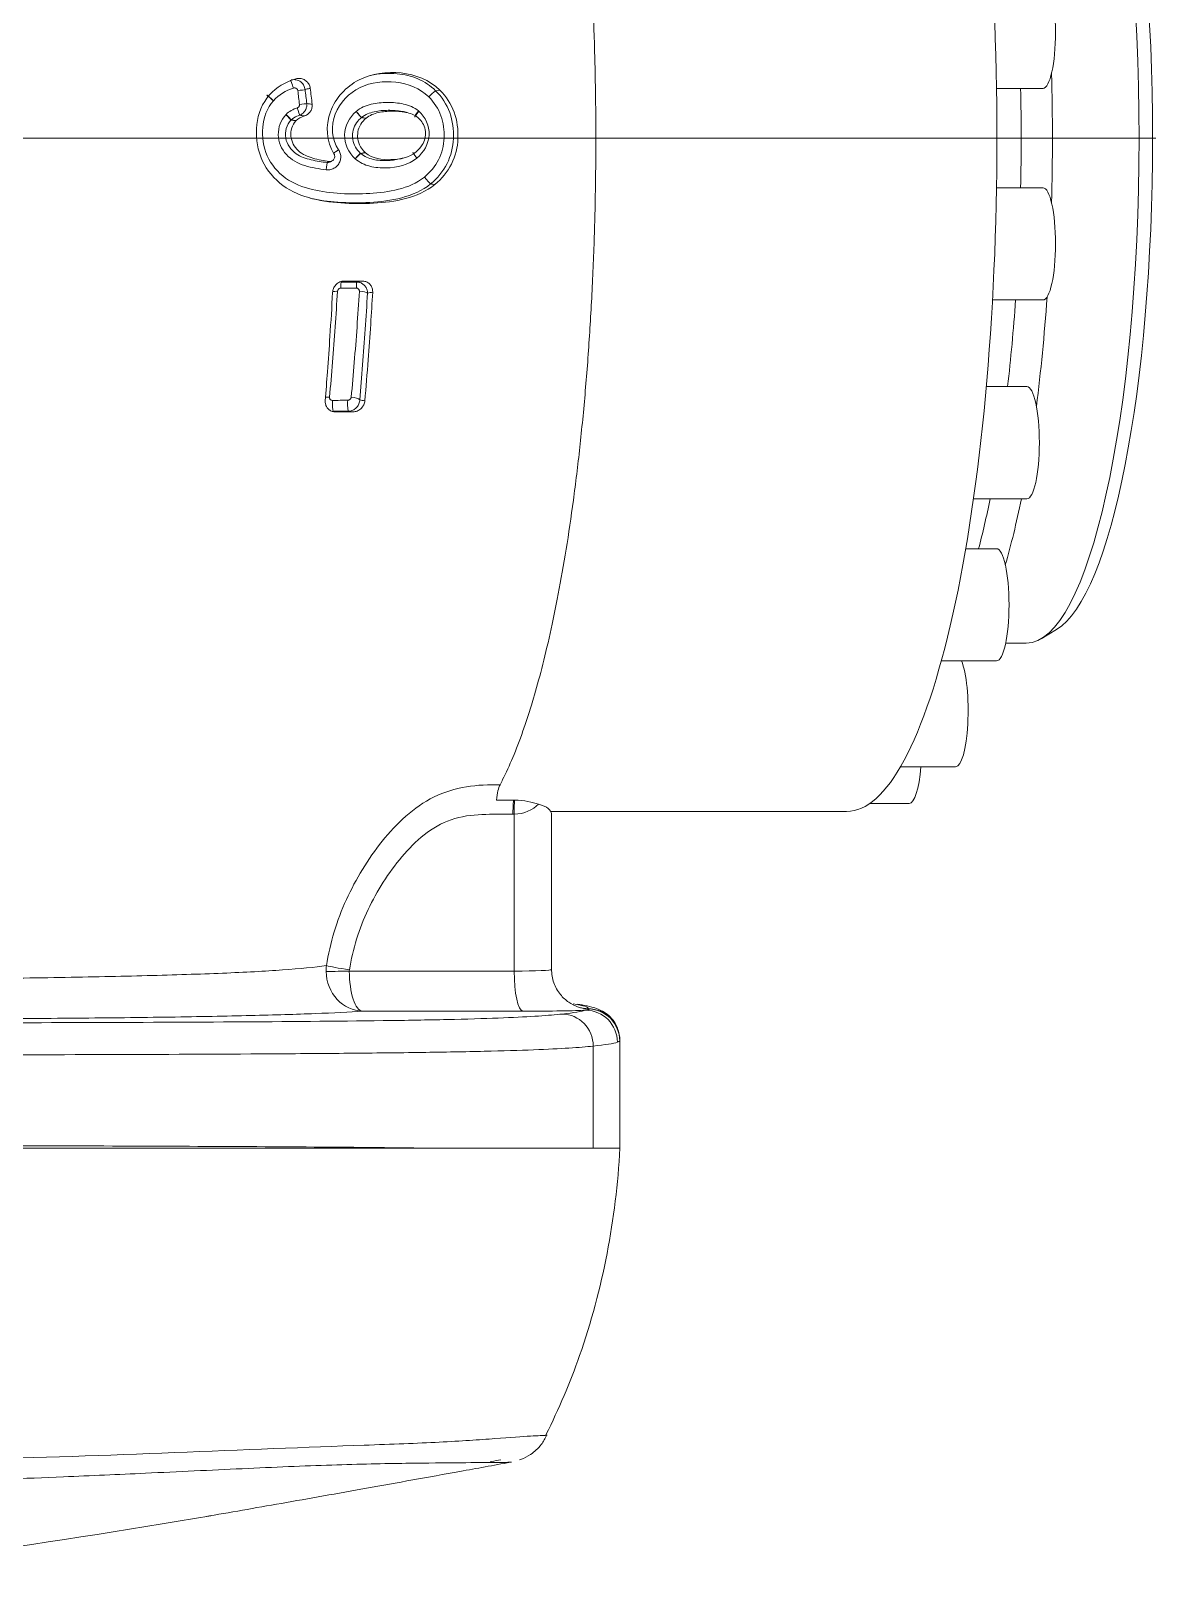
# Model space of a CAD drawing. Header units: millimetres. Extents: x 0 to 594, y 0 to 532.
# Drawn here: x 515.513 to 519.022, y 278.303 to 283.154 of the extents above; entities that cross this region are included whole.
import ezdxf
from ezdxf.lldxf.tags import DXFTag

# ---------------------------------------------------------------- set-up
doc = ezdxf.new("R2010")
doc.units = ezdxf.units.MM
doc.layers.add('6', color=7, linetype='Continuous', true_color=0xffffff)
tags = doc.linetypes.add('PHANTOM', pattern=[50.5, 18, -6.5, 6.5, -6.5, 6.5, -6.5]).pattern_tags.tags
tags[14:15] = [DXFTag(74, 4), DXFTag(75, 0), DXFTag(340, '0'), DXFTag(46, 0.0), DXFTag(50, 0.0), DXFTag(44, 0.0), DXFTag(45, 0.0)]
tags[12:13] = [DXFTag(74, 4), DXFTag(75, 0), DXFTag(340, '0'), DXFTag(46, 0.0), DXFTag(50, 0.0), DXFTag(44, 0.0), DXFTag(45, 0.0)]
tags[10:11] = [DXFTag(74, 4), DXFTag(75, 0), DXFTag(340, '0'), DXFTag(46, 0.0), DXFTag(50, 0.0), DXFTag(44, 0.0), DXFTag(45, 0.0)]
tags[8:9] = [DXFTag(74, 4), DXFTag(75, 0), DXFTag(340, '0'), DXFTag(46, 0.0), DXFTag(50, 0.0), DXFTag(44, 0.0), DXFTag(45, 0.0)]
tags[6:7] = [DXFTag(74, 4), DXFTag(75, 0), DXFTag(340, '0'), DXFTag(46, 0.0), DXFTag(50, 0.0), DXFTag(44, 0.0), DXFTag(45, 0.0)]
tags[4:5] = [DXFTag(74, 4), DXFTag(75, 0), DXFTag(340, '0'), DXFTag(46, 0.0), DXFTag(50, 0.0), DXFTag(44, 0.0), DXFTag(45, 0.0)]

msp = doc.modelspace()

# ---------------------------------------------------------------- linework, layer by layer
at = {"layer": '6', "color": 250, "linetype": 'Continuous', "lineweight": 13}
for p, q in [((516.77517, 282.96815), (516.78832, 282.97006)), ((517.02007, 280.22301), (517.02007, 280.71214)), ((516.50579, 280.22301), (517.02007, 280.22301)), ((517.23635, 280.1076), (517.25044, 280.10573)), ((517.26673, 279.67088), (517.26673, 279.98926)), ((517.34985, 280.00576), (517.35017, 280.00689))]:
    msp.add_line(p, q, dxfattribs=at)
at = {"layer": '6', "color": 250, "linetype": 'Continuous', "lineweight": 18}
for p, q in [((518.52473, 282.97582), (518.66987, 282.97582)), ((518.66987, 282.66595), (518.52473, 282.66595)), ((518.51226, 282.31595), (518.66987, 282.31595)), ((518.61949, 282.04588), (518.49292, 282.04588)), ((518.45307, 281.69588), (518.61949, 281.69588)), ((518.52481, 281.5404), (518.42878, 281.5404)), ((518.55334, 281.24588), (518.61772, 281.24588)), ((518.6642, 281.25971), (518.71209, 281.28832)), ((518.35266, 281.1904), (518.52481, 281.1904)), ((518.22528, 280.86047), (518.39724, 280.86047)), ((517.13467, 280.72088), (518.05723, 280.72088)), ((517.13658, 280.22861), (517.13658, 280.71409)), ((518.12935, 280.74588), (518.25218, 280.74588)), ((517.04724, 280.09806), (516.54644, 280.09806)), ((517.35017, 279.67088), (517.35017, 280.00689)), ((517.34637, 279.67088), (517.35017, 279.67088)), ((517.12265, 278.77603), (517.12329, 278.77646))]:
    msp.add_line(p, q, dxfattribs=at)
at = {"layer": '6', "color": 250, "linetype": 'PHANTOM', "lineweight": 18}
msp.add_line((503.397, 282.82088), (519.02199, 282.82088), dxfattribs=at)
at = {"layer": '6', "color": 250, "linetype": 'Continuous', "lineweight": 18}
for centre, major_axis, ratio, start_param, end_param in [((518.05723, 282.82088), (0, -2.1), 0.223229, 1.5707965, 3.1415939), ((518.61772, 282.82088), (0, -1.575), 0.223229, 1.5707963, 3.1415918), ((518.66646, 282.82088), (0, 1.54613), 0.223229, 3.2742279, 6.1505518), ((518.66987, 283.15082), (0, 0.175), 0.223229, 3.1416003, 6.2831853), ((518.32529, 282.82088), (0, 1.675), 0.223229, 4.5916341, 4.8331442), ((518.22781, 282.82088), (0, 1.675), 0.223229, 4.6198104, 4.8049679), ((518.22781, 282.82088), (0, 1.675), 0.223229, 4.6198104, 4.8049679), ((518.05723, 282.82088), (0, -2.1), 0.223229, 0, 1.5707964), ((518.61772, 282.82088), (0, -1.575), 0.223229, 0, 1.5707961), ((518.66987, 282.49095), (0, 0.175), 0.223229, 3.1416003, 6.2831853), ((518.22781, 282.82088), (0, 1.675), 0.223229, 4.231431, 4.4061822), ((518.22781, 282.82088), (0, 1.675), 0.223229, 4.231431, 4.4061822), ((518.32529, 282.82088), (0, 1.675), 0.223229, 4.1895101, 4.4120725), ((518.61949, 281.87088), (0, 0.175), 0.223229, 3.1416003, 6.2831853), ((518.22781, 282.82088), (0, 1.675), 0.223229, 3.8422659, 3.9759797), ((518.22781, 282.82088), (0, 1.675), 0.223229, 3.8422659, 3.9759797), ((518.32529, 282.82088), (0, 1.675), 0.223229, 3.7939644, 3.9759805), ((518.52481, 281.3654), (0, 0.175), 0.223229, 3.1416003, 6.2831853), ((518.39724, 281.03547), (0, 0.175), 0.223229, 3.1416003, 5.7995772), ((518.25218, 280.92088), (0, 0.175), 0.223229, 3.1416003, 4.3599404), ((516.98465, 280.71211), (0, -0.1), 0.223229, 3.5402431, 4.2528404), ((516.98585, 280.10526), (-0.275, 0.00161), 0.025524, 1.7960713, 2.7794925), ((517.25616, 280.23003), (-0.01641, -0.12392), 0.97994, 6.2831813, 6.3868208)]:
    msp.add_ellipse(centre, major_axis=major_axis, ratio=ratio, start_param=start_param, end_param=end_param, dxfattribs=at)
at = {"layer": '6', "color": 250, "linetype": 'Continuous', "lineweight": 13}
for centre, major_axis, ratio, start_param, end_param in [((516.3301, 282.97761), (-0.00807, 0.02366), 0.043401, 4.6602371, 6.3036507), ((516.26713, 282.93774), (-0.01872, 0.01657), 0.042391, 4.632919, 6.2120092), ((516.26718, 282.93779), (-0.0186, 0.0167), 0.042931, 4.6332241, 6.2821982), ((516.34399, 282.9695), (-0.02482, -0.00301), 0.036505, 1.6166785, 2.8652306), ((516.3062, 282.89352), (-0.0179, 0.01745), 0.047546, 3.358973, 4.6690267), ((516.30706, 282.89438), (-0.01755, 0.01781), 0.047927, 3.3558766, 4.6699824), ((516.3424, 282.91541), (-0.00809, 0.02365), 0.044033, 3.270526, 4.6929048), ((516.34919, 282.92579), (-0.02483, -0.00289), 0.01405, 1.6145481, 2.8654221), ((516.52821, 282.90369), (-0.01606, 0.01916), 0.039619, 1.535545, 2.9435468), ((516.52863, 282.90404), (-0.01589, 0.0193), 0.040274, 1.5358886, 2.9450994), ((516.7261, 282.90594), (0.01609, 0.01913), 0.122768, 1.7022824, 3.1422819), ((516.72703, 282.90514), (-0.01648, -0.0188), 0.120541, 4.8463678, 6.2834964), ((516.4726, 282.78294), (0.02058, 0.0142), 0.062483, 1.5505866, 2.4523665), ((516.52526, 282.75459), (-0.01659, -0.0187), 0.081851, 3.3433969, 4.6856962), ((516.52565, 282.75424), (0.01642, 0.01885), 0.081838, 0.2003184, 1.5433925), ((516.72039, 282.75692), (-0.01608, 0.01914), 0.086501, 0.000426, 1.4282931), ((516.72065, 282.75714), (-0.01619, 0.01905), 0.08592, 0.0463483, 1.4278005), ((516.43403, 282.71967), (-0.00293, -0.02483), 0.012555, 3.221889, 4.6226604), ((516.74415, 282.69711), (0.0159, -0.01929), 0.075654, 4.5468531, 6.0874341), ((516.74419, 282.69714), (0.01598, -0.01923), 0.074981, 4.5465365, 6.0866979), ((516.48042, 282.34691), (0, -0.025), 0.041258, 3.1948867, 4.4717362), ((516.52909, 282.3469), (0, -0.025), 0.053236, 3.1947651, 4.4671035), ((516.46984, 282.33682), (-0.02496, 0.0014), 0.238614, 4.7647737, 5.4136647), ((516.53851, 282.33701), (-0.02496, 0.00144), 0.244386, 3.4279737, 4.7813395), ((516.44655, 282.00408), (-0.02491, 0.00207), 0.340568, 4.8402621, 5.4108809), ((516.4559, 281.99404), (-0.00001, -0.025), 0.109113, 4.3522898, 6.2305825), ((516.50326, 281.99402), (-0.00001, -0.025), 0.110514, 4.3408523, 6.2305833), ((516.51434, 282.00395), (-0.02491, 0.00216), 0.355239, 3.4389557, 4.8445075), ((517.03849, 280.71209), (0, -0.1), 0.223229, 4.2528428, 4.7121546), ((517.04239, 280.71214), (0.00178, -0.09998), 0.223195, 4.2492474, 4.7084091), ((516.52811, 280.22301), (-0.09999, -0.00142), 0.003246, 4.9374917, 5.9512607), ((516.52837, 280.22669), (0.09881, -0.01536), 0.035151, 3.4672549, 4.4899797), ((516.98658, 280.23021), (-0.15, 0.00161), 0.046791, 1.7964245, 3.1442855), ((517.04797, 280.22301), (0, 0.125), 0.223229, 1.5707963, 3.1154127), ((514.10075, 280.12527), (-3.15, 0.01843), 0.025524, 2.9146611, 3.071612), ((517.1693, 279.98926), (0.01041, -0.09946), 0.974058, 1.4692397, 3.0285977), ((514.10075, 280.12527), (-3.15, 0.01843), 0.025524, 3.1277172, 3.3136761), ((517.24242, 280.0013), (0.03367, -0.09416), 0.997229, 1.2283106, 2.7914897), ((517.24986, 280.00576), (0.08758, -0.04828), 0.999578, 0.503985, 2.0685805), ((517.24939, 280.00518), (0.0668, -0.07442), 0.999554, 0.8394888, 2.3797276), ((514.10017, 280.0253), (-3.25, 0.01842), 0.024739, 2.914652, 3.0716029)]:
    msp.add_ellipse(centre, major_axis=major_axis, ratio=ratio, start_param=start_param, end_param=end_param, dxfattribs=at)
at = {"layer": '6', "color": 250, "linetype": 'Continuous', "lineweight": 18}
for points, knots in [([(517.18811, 284.06569), (517.1934, 284.03143), (517.21184, 283.90439), (517.23334, 283.71646), (517.2512, 283.50096), (517.26189, 283.33194), (517.26964, 283.15615), (517.27346, 283.00461), (517.27481, 282.8808), (517.27498, 282.75543), (517.2729, 282.59634), (517.26658, 282.40466), (517.25644, 282.21527), (517.24261, 282.03114), (517.22538, 281.85504), (517.20517, 281.68941), (517.1825, 281.53628), (517.15799, 281.39715), (517.13231, 281.27307), (517.10618, 281.16447), (517.0832, 281.08166), (517.06375, 281.01896), (517.04216, 280.95517), (517.01599, 280.88736), (516.99235, 280.83582), (516.97874, 280.80946), (516.97598, 280.80427)], [0, 0, 0, 0, 0.0330768, 0.1196658, 0.1629603, 0.2062548, 0.2495493, 0.2928438, 0.3144911, 0.3361383, 0.3794328, 0.4227273, 0.4660218, 0.5093163, 0.5526108, 0.5959053, 0.6391998, 0.6824943, 0.7257888, 0.7690833, 0.8123778, 0.8412408, 0.8701038, 0.9278298, 0.9855558, 1, 1, 1, 1]), ([(516.33616, 283.00501), (516.34028, 283.00634), (516.34469, 283.00697), (516.35335, 283.00675), (516.35772, 283.00589), (516.36574, 283.00279), (516.36951, 283.00052), (516.37576, 282.995), (516.37839, 282.99172), (516.38225, 282.9845), (516.38354, 282.98044), (516.38403, 282.97636)], [0, 0, 0, 0, 0.2048666, 0.2048666, 0.4098792, 0.4098792, 0.6120293, 0.6120293, 0.8052011, 0.8052011, 1, 1, 1, 1]), ([(516.45805, 282.77142), (516.43358, 282.80978), (516.4315, 282.86002), (516.46244, 282.94596), (516.49615, 282.98137), (516.57617, 283.0228), (516.62317, 283.02832), (516.71232, 283.01928), (516.75563, 283.00192), (516.78832, 282.97006)], [0, 0, 0, 0, 0.25, 0.25, 0.5, 0.5, 0.75, 0.75, 1, 1, 1, 1]), ([(516.57105, 283.01628), (516.59833, 283.02282), (516.627, 283.02404), (516.67747, 283.01916), (516.6991, 283.0142), (516.74042, 282.99641), (516.75923, 282.98374), (516.77517, 282.96815)], [0, 0, 0, 0, 0.386022, 0.386022, 0.693011, 0.693011, 1, 1, 1, 1]), ([(516.77248, 282.67591), (516.74608, 282.65413), (516.71407, 282.6409), (516.64876, 282.62369), (516.61496, 282.61955), (516.54716, 282.6158), (516.51332, 282.61601), (516.44578, 282.62082), (516.41172, 282.62564), (516.34639, 282.64436), (516.31464, 282.65871), (516.26281, 282.70269), (516.24163, 282.73068), (516.21737, 282.79434), (516.21378, 282.82913), (516.22111, 282.89678), (516.23432, 282.92998), (516.25709, 282.95571)], [0, 0, 0, 0, 0.125, 0.125, 0.25, 0.25, 0.375, 0.375, 0.5, 0.5, 0.625, 0.625, 0.75, 0.75, 0.875, 0.875, 1, 1, 1, 1]), ([(516.7536, 282.94907), (516.75463, 282.95016), (516.75568, 282.95125), (516.75871, 282.95434), (516.76073, 282.95634), (516.76456, 282.95996), (516.76642, 282.96164), (516.76972, 282.96447), (516.7712, 282.96566), (516.7736, 282.96738), (516.77455, 282.96794), (516.77517, 282.96815)], [0, 0, 0, 0, 0.1190929, 0.1190929, 0.3399679, 0.3399679, 0.5599786, 0.5599786, 0.7799893, 0.7799893, 1, 1, 1, 1]), ([(516.78832, 282.97006), (516.80811, 282.95069), (516.82355, 282.92715), (516.84226, 282.87539), (516.84575, 282.84733), (516.84356, 282.79213), (516.83717, 282.76473), (516.81203, 282.71505), (516.79395, 282.69377), (516.77259, 282.676)], [0, 0, 0, 0, 0.25, 0.25, 0.5, 0.5, 0.75, 0.75, 1, 1, 1, 1]), ([(516.38994, 282.92633), (516.39037, 282.92263), (516.39016, 282.9188), (516.38851, 282.91153), (516.38705, 282.90799), (516.38309, 282.90164), (516.38054, 282.89875), (516.37464, 282.89389), (516.37118, 282.89189), (516.3669, 282.89024), (516.36625, 282.89001), (516.36559, 282.8898)], [0, 0, 0, 0, 0.2362504, 0.2362504, 0.4724295, 0.4724295, 0.7100882, 0.7100882, 0.9565858, 0.9565858, 1, 1, 1, 1]), ([(516.67333, 282.9033), (516.67235, 282.90351), (516.67138, 282.90371), (516.65626, 282.90669), (516.64177, 282.90749), (516.61259, 282.90724), (516.59809, 282.90609), (516.56956, 282.89961), (516.55566, 282.89435), (516.54406, 282.88498)], [0, 0, 0, 0, 0.0224384, 0.0224384, 0.3482923, 0.3482923, 0.6741461, 0.6741461, 1, 1, 1, 1]), ([(516.71992, 282.88471), (516.7089, 282.89395), (516.69516, 282.89855), (516.66751, 282.90398), (516.65328, 282.90476), (516.62497, 282.90452), (516.61089, 282.90344), (516.58303, 282.89719), (516.56931, 282.89201), (516.55814, 282.88281)], [0, 0, 0, 0, 0.25, 0.25, 0.5, 0.5, 0.75, 0.75, 1, 1, 1, 1]), ([(516.33922, 282.87451), (516.32703, 282.86194), (516.3222, 282.84372), (516.32506, 282.80926), (516.33414, 282.79307), (516.35958, 282.7696), (516.37597, 282.76261), (516.40909, 282.75328), (516.42603, 282.75039), (516.4431, 282.74816)], [0, 0, 0, 0, 0.25, 0.25, 0.5, 0.5, 0.75, 0.75, 1, 1, 1, 1]), ([(516.55788, 282.88259), (516.55149, 282.87722), (516.54572, 282.87086), (516.53694, 282.85649), (516.53393, 282.84822), (516.53143, 282.83264), (516.53132, 282.8252), (516.5334, 282.80959), (516.53619, 282.80128), (516.54405, 282.7877), (516.54876, 282.78201), (516.55463, 282.7765), (516.55523, 282.77596), (516.55583, 282.77542)], [0, 0, 0, 0, 0.205458, 0.205458, 0.4148195, 0.4148195, 0.5934949, 0.5934949, 0.8024318, 0.8024318, 0.9803123, 0.9803123, 1, 1, 1, 1]), ([(516.71445, 282.77831), (516.72159, 282.78438), (516.72815, 282.79139), (516.73703, 282.80551), (516.74003, 282.81238), (516.74336, 282.82661), (516.74378, 282.8341), (516.74236, 282.84882), (516.74038, 282.85628), (516.73404, 282.86923), (516.72984, 282.87498), (516.72356, 282.88142), (516.72206, 282.88284), (516.72051, 282.8842)], [0, 0, 0, 0, 0.2323057, 0.2323057, 0.4124295, 0.4124295, 0.5926742, 0.5926742, 0.777595, 0.777595, 0.9494644, 0.9494644, 1, 1, 1, 1]), ([(516.45805, 282.77142), (516.45895, 282.77), (516.45962, 282.76842), (516.46038, 282.76516), (516.46048, 282.76345), (516.46012, 282.7601), (516.45966, 282.75843), (516.45821, 282.75535), (516.4572, 282.7539), (516.45479, 282.75143), (516.45335, 282.75038), (516.45025, 282.74885), (516.44855, 282.74834), (516.4456, 282.74799), (516.44434, 282.748), (516.4431, 282.74816)], [0, 0, 0, 0, 0.146286, 0.146286, 0.2924638, 0.2924638, 0.4402629, 0.4402629, 0.5902471, 0.5902471, 0.7414351, 0.7414351, 0.892272, 0.892272, 1, 1, 1, 1]), ([(516.54144, 282.77298), (516.55257, 282.7634), (516.56637, 282.75764), (516.5946, 282.75119), (516.60896, 282.75033), (516.63668, 282.75095), (516.65006, 282.75237), (516.66283, 282.75562)], [0, 0, 0, 0, 0.3431967, 0.3431967, 0.6863933, 0.6863933, 1, 1, 1, 1]), ([(516.55608, 282.7752), (516.57753, 282.7565), (516.60745, 282.75285), (516.66363, 282.7541), (516.69252, 282.75988), (516.71429, 282.77817)], [0, 0, 0, 0, 0.5, 0.5, 1, 1, 1, 1]), ([(516.75947, 282.67795), (516.7334, 282.65634), (516.70173, 282.64327), (516.63706, 282.62622), (516.60342, 282.62211), (516.53665, 282.6184), (516.50316, 282.61857), (516.44034, 282.62297), (516.41139, 282.62674), (516.38309, 282.63368)], [0, 0, 0, 0, 0.2583721, 0.2583721, 0.5167441, 0.5167441, 0.7751162, 0.7751162, 1, 1, 1, 1]), ([(516.45371, 282.33975), (516.45394, 282.34394), (516.45493, 282.34815), (516.45821, 282.35593), (516.46056, 282.3596), (516.4663, 282.36592), (516.46978, 282.36866), (516.47728, 282.37267), (516.48139, 282.37405), (516.48727, 282.37492), (516.489, 282.37504), (516.49072, 282.37504)], [0, 0, 0, 0, 0.2284594, 0.2284594, 0.4568207, 0.4568207, 0.6862077, 0.6862077, 0.9096767, 0.9096767, 1, 1, 1, 1]), ([(516.49072, 282.37504), (516.49977, 282.37504), (516.50881, 282.37504), (516.52715, 282.37504), (516.53644, 282.37504), (516.54573, 282.37504)], [0, 0, 0, 0, 0.4931765, 0.4931765, 1, 1, 1, 1]), ([(516.54573, 282.37504), (516.54949, 282.37504), (516.55331, 282.37443), (516.56041, 282.37203), (516.56379, 282.3702), (516.56952, 282.36565), (516.57197, 282.36289), (516.57576, 282.35682), (516.57714, 282.35343), (516.57864, 282.34685), (516.5789, 282.34361), (516.57872, 282.34042)], [0, 0, 0, 0, 0.2075495, 0.2075495, 0.4155569, 0.4155569, 0.6177777, 0.6177777, 0.8198775, 0.8198775, 1, 1, 1, 1]), ([(516.43061, 282.00189), (516.43304, 282.03188), (516.43539, 282.06201), (516.44038, 282.12896), (516.44299, 282.16587), (516.44843, 282.24827), (516.4512, 282.29388), (516.45371, 282.33975)], [0, 0, 0, 0, 0.2707205, 0.2707205, 0.5990003, 0.5990003, 1, 1, 1, 1]), ([(516.57872, 282.34042), (516.57683, 282.30685), (516.57478, 282.27345), (516.57015, 282.20309), (516.56752, 282.16616), (516.56146, 282.08647), (516.55796, 282.04379), (516.55426, 282.00147)], [0, 0, 0, 0, 0.2913841, 0.2913841, 0.6174078, 0.6174078, 1, 1, 1, 1]), ([(516.46335, 281.96673), (516.45963, 281.96673), (516.45588, 281.96734), (516.44895, 281.96968), (516.44568, 281.97143), (516.44, 281.97583), (516.43753, 281.97855), (516.43362, 281.98464), (516.43216, 281.98811), (516.43058, 281.995), (516.43033, 281.99848), (516.43061, 282.00189)], [0, 0, 0, 0, 0.1990725, 0.1990725, 0.3980197, 0.3980197, 0.5990802, 0.5990802, 0.8075886, 0.8075886, 1, 1, 1, 1]), ([(516.55426, 282.00147), (516.55391, 281.99736), (516.55276, 281.99323), (516.54917, 281.98561), (516.54667, 281.98201), (516.54062, 281.97576), (516.53696, 281.97304), (516.52913, 281.96904), (516.52486, 281.96767), (516.51887, 281.96683), (516.51716, 281.96671), (516.51546, 281.96671)], [0, 0, 0, 0, 0.2282721, 0.2282721, 0.4562752, 0.4562752, 0.6879219, 0.6879219, 0.9126792, 0.9126792, 1, 1, 1, 1]), ([(516.51546, 281.96671), (516.5067, 281.96672), (516.49793, 281.96672), (516.48056, 281.96673), (516.47196, 281.96673), (516.46335, 281.96673)], [0, 0, 0, 0, 0.5046053, 0.5046053, 1, 1, 1, 1]), ([(517.02163, 280.75646), (517.03724, 280.7564), (517.05085, 280.75452), (517.0751, 280.74954), (517.08583, 280.7465), (517.09641, 280.74346)], [0, 0, 0, 0, 0.5, 0.5, 1, 1, 1, 1]), ([(517.23975, 280.10611), (517.23943, 280.10607), (517.23728, 280.10646), (517.22969, 280.10796), (517.21352, 280.11271), (517.18866, 280.12526), (517.16165, 280.15025), (517.1412, 280.18654), (517.13669, 280.21449), (517.13676, 280.22983)], [0, 0, 0, 0, 0.080917, 0.1432919, 0.219195, 0.3829669, 0.5651217, 0.7767873, 1, 1, 1, 1]), ([(516.54644, 280.09806), (516.50703, 280.09543), (516.45744, 280.09296), (516.34043, 280.08842), (516.27339, 280.08636), (516.12226, 280.08267), (516.0371, 280.08103), (515.85501, 280.0783), (515.75783, 280.07721), (515.55128, 280.07554), (515.44154, 280.07498), (515.21866, 280.07444), (515.10452, 280.07445), (514.87015, 280.07507), (514.75141, 280.07569), (514.51764, 280.07743), (514.40158, 280.07856), (514.28638, 280.07996)], [0, 0, 0, 0, 0.125, 0.125, 0.25, 0.25, 0.375, 0.375, 0.5, 0.5, 0.625, 0.625, 0.75, 0.75, 0.875, 0.875, 1, 1, 1, 1]), ([(517.34211, 280.04628), (517.34154, 280.04778), (517.33616, 280.06094), (517.31943, 280.08207), (517.29788, 280.09739), (517.27886, 280.10617), (517.25798, 280.11264), (517.23856, 280.11659), (517.22235, 280.11926), (517.21748, 280.11997)], [0, 0, 0, 0, 0.012461, 0.1120142, 0.2166334, 0.3453078, 0.5333201, 0.8621324, 1, 1, 1, 1]), ([(511.86525, 279.67088), (511.93453, 279.6709), (512.11892, 279.67093), (512.46236, 279.67097), (512.94099, 279.67093), (513.55498, 279.67088), (514.2488, 279.67087), (514.89728, 279.67091), (515.37602, 279.67087), (515.69004, 279.67089), (515.91341, 279.67093), (516.11587, 279.67095), (516.29637, 279.67094), (516.45485, 279.6709), (516.54937, 279.67089), (516.59376, 279.67088)], [0, 0, 0, 0, 0.0431021, 0.1147242, 0.2146999, 0.3430189, 0.4998246, 0.64966, 0.7496738, 0.8013074, 0.848934, 0.8926548, 0.9325374, 0.9683165, 1, 1, 1, 1]), ([(517.26674, 279.67088), (517.25351, 279.67088), (517.20779, 279.67088), (517.12057, 279.67088), (516.99243, 279.67088), (516.87924, 279.67088), (516.79387, 279.67088), (516.75122, 279.67088)], [0, 0, 0, 0, 0.1629991, 0.5038711, 0.674307, 0.844743, 1, 1, 1, 1]), ([(517.11922, 278.77728), (517.15939, 278.85774), (517.23743, 279.04087), (517.31728, 279.34199), (517.34425, 279.56003), (517.35005, 279.67088)], [0, 0, 0, 0, 0.288662, 0.6440488, 1, 1, 1, 1]), ([(517.27189, 279.67088), (517.27078, 279.67088), (517.26907, 279.67088), (517.26734, 279.67088), (517.26674, 279.67088)], [0, 0, 0, 0, 0.6540536, 1, 1, 1, 1]), ([(517.33922, 279.67088), (517.33665, 279.67088), (517.32769, 279.67088), (517.31438, 279.67088), (517.30355, 279.67088), (517.30308, 279.67088)], [0, 0, 0, 0, 0.3278175, 0.9706008, 1, 1, 1, 1]), ([(517.34637, 279.67088), (517.34606, 279.67088), (517.34418, 279.67088), (517.34169, 279.67088), (517.33922, 279.67088)], [0, 0, 0, 0, 0.1764135, 1, 1, 1, 1]), ([(517.03667, 278.69893), (517.03869, 278.69944), (517.04798, 278.70239), (517.07445, 278.71612), (517.10414, 278.742), (517.11693, 278.76594), (517.12135, 278.77721)], [0, 0, 0, 0, 0.0845603, 0.3707789, 0.7323993, 1, 1, 1, 1]), ([(517.01192, 278.69207), (517.01077, 278.69189), (517.00933, 278.69173), (516.99966, 278.69103), (516.98552, 278.691), (516.93516, 278.69064), (516.89838, 278.69033), (516.80551, 278.68961), (516.74961, 278.68924), (516.64901, 278.68783), (516.61244, 278.68722), (516.53504, 278.68544), (516.49407, 278.68429), (516.36494, 278.67998), (516.27008, 278.67591), (516.07327, 278.6669), (515.9722, 278.66201), (515.78517, 278.65329), (515.6997, 278.6495), (515.6138, 278.64595)], [0, 0, 0, 0, 0.0312457, 0.0312457, 0.1730905, 0.1730905, 0.3149354, 0.3149354, 0.4567802, 0.4567802, 0.5277027, 0.5277027, 0.5986251, 0.5986251, 0.74047, 0.74047, 0.8823148, 0.8823148, 1, 1, 1, 1]), ([(516.05492, 278.52158), (516.13209, 278.53493), (516.29462, 278.5633), (516.5626, 278.61103), (516.80332, 278.65421), (516.95542, 278.68186), (517.00832, 278.69152)], [0, 0, 0, 0, 0.2681787, 0.5483722, 0.8442595, 1, 1, 1, 1]), ([(516.945, 278.69245), (516.94654, 278.69278), (516.94809, 278.6931), (516.95918, 278.69545), (516.96873, 278.69747), (516.97827, 278.6995)], [0, 0, 0, 0, 0.1393279, 0.1393279, 1, 1, 1, 1])]:
    msp.add_open_spline(points, degree=3, knots=knots, dxfattribs=at)
for points, degree in [([(516.25725, 282.9559), (516.27839, 282.97945), (516.30625, 282.99539), (516.33616, 283.00501)], 3), ([(516.25709, 282.95571), (516.25714, 282.95578), (516.2572, 282.95584), (516.25725, 282.9559)], 3), ([(516.38403, 282.97636), (516.38605, 282.9597), (516.38802, 282.94302), (516.38994, 282.92633)], 3), ([(516.6849, 282.90051), (516.6731, 282.90336)], 1), ([(516.33922, 282.87451), (516.33942, 282.87471), (516.33962, 282.87491), (516.33982, 282.87511)], 3), ([(516.36559, 282.8898), (516.35612, 282.88674), (516.34703, 282.8822), (516.33982, 282.87511)], 3), ([(516.55788, 282.88259), (516.55797, 282.88266), (516.55806, 282.88274), (516.55814, 282.88281)], 3), ([(516.71992, 282.88471), (516.72012, 282.88454), (516.72032, 282.88437), (516.72051, 282.8842)], 3), ([(516.44676, 282.74662), (516.45284, 282.7501)], 1), ([(516.55608, 282.7752), (516.556, 282.77527), (516.55591, 282.77535), (516.55583, 282.77542)], 3), ([(516.66209, 282.75547), (516.67424, 282.7584)], 1), ([(516.71445, 282.77831), (516.7144, 282.77826), (516.71435, 282.77822), (516.71429, 282.77817)], 3), ([(516.77259, 282.676), (516.77256, 282.67597), (516.77252, 282.67594), (516.77248, 282.67591)], 3), ([(516.96464, 280.75646), (516.98259, 280.75646), (517.00054, 280.75646), (517.01848, 280.75646)], 3), ([(517.01848, 280.75646), (517.01953, 280.75646), (517.02058, 280.75646), (517.02163, 280.75646)], 3), ([(517.13652, 280.71406), (517.13641, 280.72506), (517.12229, 280.73603), (517.09641, 280.74346)], 3), ([(516.59376, 279.67088), (516.64758, 279.67096), (516.70032, 279.67097), (516.75131, 279.67088)], 3), ([(517.30308, 279.67088), (517.29398, 279.67088), (517.28358, 279.67088), (517.27189, 279.67088)], 3), ([(514.44546, 278.30284), (514.99081, 278.35768), (515.53356, 278.43149), (516.07356, 278.52467)], 3)]:
    msp.add_open_spline(points, degree=degree, dxfattribs=at)
at = {"layer": '6', "color": 250, "linetype": 'Continuous', "lineweight": 13}
for points, knots in [([(516.32446, 283.002), (516.32759, 283.00283), (516.33086, 283.00321), (516.33819, 283.00302), (516.34235, 283.00216), (516.35, 282.99906), (516.35362, 282.99678), (516.35966, 282.99124), (516.3622, 282.98794), (516.36607, 282.98059), (516.36738, 282.97638), (516.3679, 282.97215)], [0, 0, 0, 0, 0.1643763, 0.1643763, 0.3734159, 0.3734159, 0.5827454, 0.5827454, 0.7859331, 0.7859331, 1, 1, 1, 1]), ([(516.7536, 282.94907), (516.72589, 282.97599), (516.68926, 282.99064), (516.61315, 282.99886), (516.57364, 282.99504), (516.50486, 282.96133), (516.47578, 282.93192), (516.44861, 282.85942), (516.45002, 282.81656), (516.47213, 282.78451)], [0, 0, 0, 0, 0.25, 0.25, 0.5, 0.5, 0.75, 0.75, 1, 1, 1, 1]), ([(516.34524, 282.96873), (516.3451, 282.96993), (516.34471, 282.97111), (516.34357, 282.97318), (516.34281, 282.9741), (516.34101, 282.97563), (516.33993, 282.97625), (516.33765, 282.97709), (516.3364, 282.97731), (516.33395, 282.97733), (516.33271, 282.97712), (516.33155, 282.97673)], [0, 0, 0, 0, 0.2000269, 0.2000269, 0.3918961, 0.3918961, 0.5928354, 0.5928354, 0.7963948, 0.7963948, 1, 1, 1, 1]), ([(516.38403, 282.97636), (516.38323, 282.97616), (516.38243, 282.97595), (516.37705, 282.97456), (516.37248, 282.97336), (516.3679, 282.97215)], [0, 0, 0, 0, 0.1486828, 0.1486828, 1, 1, 1, 1]), ([(516.74013, 282.69913), (516.75831, 282.71424), (516.77385, 282.73239), (516.7951, 282.77422), (516.80052, 282.7977), (516.80231, 282.8445), (516.79946, 282.86842), (516.78371, 282.91249), (516.7705, 282.93258), (516.7536, 282.94907)], [0, 0, 0, 0, 0.25, 0.25, 0.5, 0.5, 0.75, 0.75, 1, 1, 1, 1]), ([(516.77517, 282.96815), (516.79443, 282.94923), (516.80988, 282.92562), (516.82814, 282.87453), (516.83152, 282.84679), (516.82932, 282.79252), (516.82295, 282.76533), (516.79846, 282.71677), (516.78062, 282.6956), (516.75958, 282.67805)], [0, 0, 0, 0, 0.25, 0.25, 0.5, 0.5, 0.75, 0.75, 1, 1, 1, 1]), ([(516.26932, 282.93721), (516.24904, 282.9143), (516.23831, 282.88465), (516.23357, 282.82391), (516.23759, 282.79303), (516.26204, 282.73785), (516.28252, 282.7137), (516.33174, 282.67822), (516.36074, 282.6677), (516.44841, 282.64658), (516.50954, 282.64486), (516.59946, 282.65003), (516.62966, 282.65366), (516.6879, 282.6685), (516.71659, 282.67975), (516.74009, 282.6991)], [0, 0, 0, 0, 0.125, 0.125, 0.25, 0.25, 0.375, 0.375, 0.5, 0.5, 0.75, 0.75, 0.875, 0.875, 1, 1, 1, 1]), ([(516.43399, 282.72193), (516.41143, 282.72458), (516.38906, 282.7282), (516.34556, 282.74151), (516.32486, 282.7526), (516.29408, 282.78582), (516.28449, 282.80838), (516.28381, 282.85399), (516.29169, 282.87709), (516.30781, 282.89361)], [0, 0, 0, 0, 0.25, 0.25, 0.5, 0.5, 0.75, 0.75, 1, 1, 1, 1]), ([(516.35057, 282.892), (516.34785, 282.8911), (516.34517, 282.89008), (516.33595, 282.88599), (516.32963, 282.88211), (516.32438, 282.87716)], [0, 0, 0, 0, 0.2813523, 0.2813523, 1, 1, 1, 1]), ([(516.3436, 282.91531), (516.34374, 282.91536), (516.34388, 282.91541), (516.34504, 282.91586), (516.34601, 282.91643), (516.34767, 282.9178), (516.34839, 282.91862), (516.3495, 282.92041), (516.34991, 282.9214), (516.35038, 282.92345), (516.35044, 282.92453), (516.35032, 282.92557)], [0, 0, 0, 0, 0.0331706, 0.0331706, 0.2827677, 0.2827677, 0.5229423, 0.5229423, 0.7615217, 0.7615217, 1, 1, 1, 1]), ([(516.37309, 282.92847), (516.37346, 282.92478), (516.37324, 282.92098), (516.37165, 282.91373), (516.37027, 282.9102), (516.36654, 282.90385), (516.36415, 282.90094), (516.35861, 282.89604), (516.35537, 282.894), (516.35149, 282.89236), (516.35103, 282.89218), (516.35057, 282.892)], [0, 0, 0, 0, 0.2417636, 0.2417636, 0.4827708, 0.4827708, 0.7224643, 0.7224643, 0.967695, 0.967695, 1, 1, 1, 1]), ([(516.52417, 282.75644), (516.50312, 282.77514), (516.49059, 282.8026), (516.49164, 282.85851), (516.50526, 282.88556), (516.52689, 282.90373)], [0, 0, 0, 0, 0.5, 0.5, 1, 1, 1, 1]), ([(516.5273, 282.90407), (516.54077, 282.91518), (516.557, 282.92205), (516.59046, 282.93025), (516.60749, 282.93168), (516.64183, 282.93183), (516.65883, 282.93064), (516.69189, 282.92317), (516.70831, 282.91662), (516.72166, 282.90539)], [0, 0, 0, 0, 0.25, 0.25, 0.5, 0.5, 0.75, 0.75, 1, 1, 1, 1]), ([(516.72258, 282.9046), (516.74362, 282.88616), (516.75588, 282.85845), (516.75352, 282.80261), (516.73811, 282.77667), (516.71672, 282.75848)], [0, 0, 0, 0, 0.5, 0.5, 1, 1, 1, 1]), ([(516.32386, 282.87666), (516.30946, 282.86243), (516.30415, 282.84094), (516.31055, 282.80104), (516.32363, 282.784), (516.33998, 282.77205)], [0, 0, 0, 0, 0.5, 0.5, 1, 1, 1, 1]), ([(516.54381, 282.88478), (516.5426, 282.88378), (516.5414, 282.88274), (516.5344, 282.87634), (516.52919, 282.87015), (516.52095, 282.85601), (516.51806, 282.84775), (516.51558, 282.83168), (516.51554, 282.82369), (516.51797, 282.80786), (516.52076, 282.79984), (516.52912, 282.78538), (516.53483, 282.77879), (516.54121, 282.77318)], [0, 0, 0, 0, 0.0366819, 0.0366819, 0.2224653, 0.2224653, 0.4223069, 0.4223069, 0.6058122, 0.6058122, 0.7998231, 0.7998231, 1, 1, 1, 1]), ([(516.33998, 282.77205), (516.35366, 282.76214), (516.37041, 282.75703), (516.40332, 282.74898), (516.42006, 282.7464), (516.43693, 282.74442)], [0, 0, 0, 0, 0.5, 0.5, 1, 1, 1, 1]), ([(516.47213, 282.78451), (516.47463, 282.78088), (516.47653, 282.77677), (516.47884, 282.76827), (516.47928, 282.76376), (516.47866, 282.75492), (516.47759, 282.75048), (516.47407, 282.74222), (516.47156, 282.7383), (516.46545, 282.73158), (516.46175, 282.72868), (516.45372, 282.72435), (516.44928, 282.72284), (516.44122, 282.72158), (516.43756, 282.72151), (516.43399, 282.72193)], [0, 0, 0, 0, 0.1446659, 0.1446659, 0.2892356, 0.2892356, 0.4353893, 0.4353893, 0.5837482, 0.5837482, 0.7334159, 0.7334159, 0.882859, 0.882859, 1, 1, 1, 1]), ([(516.43693, 282.74442), (516.43832, 282.74427), (516.43974, 282.74432), (516.44288, 282.74484), (516.4446, 282.74545), (516.44636, 282.7464), (516.44657, 282.74652), (516.44677, 282.74664)], [0, 0, 0, 0, 0.4028614, 0.4028614, 0.9302863, 0.9302863, 1, 1, 1, 1]), ([(516.71647, 282.75827), (516.68998, 282.73601), (516.65512, 282.72825), (516.60372, 282.72741), (516.58676, 282.72872), (516.55354, 282.73729), (516.53762, 282.7447), (516.52456, 282.7561)], [0, 0, 0, 0, 0.5, 0.5, 0.75, 0.75, 1, 1, 1, 1]), ([(516.52903, 282.37187), (516.53266, 282.37184), (516.53633, 282.3712), (516.54323, 282.36878), (516.54655, 282.36696), (516.55227, 282.36244), (516.55477, 282.35971), (516.55873, 282.3537), (516.56025, 282.35035), (516.56209, 282.3438), (516.56254, 282.34057), (516.56255, 282.33736)], [0, 0, 0, 0, 0.2068167, 0.2068167, 0.4165636, 0.4165636, 0.620334, 0.620334, 0.8216499, 0.8216499, 1, 1, 1, 1]), ([(516.46887, 282.34285), (516.46665, 282.30565), (516.46425, 282.26865), (516.45907, 282.19496), (516.4563, 282.15825), (516.45042, 282.08522), (516.44732, 282.04888), (516.44407, 282.01276)], [0, 0, 0, 0, 0.3324314, 0.3324314, 0.6658983, 0.6658983, 1, 1, 1, 1]), ([(516.47942, 282.35287), (516.47894, 282.35287), (516.47846, 282.35283), (516.4768, 282.35259), (516.47563, 282.3522), (516.47349, 282.35106), (516.47249, 282.35028), (516.47085, 282.34849), (516.47017, 282.34744), (516.46922, 282.34523), (516.46894, 282.34404), (516.46887, 282.34285)], [0, 0, 0, 0, 0.0881749, 0.0881749, 0.311817, 0.311817, 0.5421357, 0.5421357, 0.7712638, 0.7712638, 1, 1, 1, 1]), ([(516.51182, 282.013), (516.51515, 282.04883), (516.51833, 282.0849), (516.52434, 282.1577), (516.52717, 282.19445), (516.53245, 282.26845), (516.5349, 282.30572), (516.53714, 282.3432)], [0, 0, 0, 0, 0.3320658, 0.3320658, 0.6658546, 0.6658546, 1, 1, 1, 1]), ([(516.53714, 282.3432), (516.53719, 282.34411), (516.53712, 282.34503), (516.53669, 282.3469), (516.5363, 282.34786), (516.53523, 282.34957), (516.53454, 282.35034), (516.53292, 282.35162), (516.53196, 282.35214), (516.52995, 282.35281), (516.52887, 282.35298), (516.5278, 282.35297)], [0, 0, 0, 0, 0.1819692, 0.1819692, 0.3835857, 0.3835857, 0.5850969, 0.5850969, 0.7926035, 0.7926035, 1, 1, 1, 1]), ([(516.56255, 282.33736), (516.56037, 282.29955), (516.558, 282.26196), (516.55293, 282.18734), (516.55022, 282.15029), (516.54451, 282.07691), (516.54151, 282.04056), (516.53837, 282.00447)], [0, 0, 0, 0, 0.3343578, 0.3343578, 0.6681543, 0.6681543, 1, 1, 1, 1]), ([(516.44407, 282.01276), (516.44399, 282.01179), (516.44405, 282.01079), (516.44449, 282.00884), (516.4449, 282.00786), (516.446, 282.00615), (516.4467, 282.00539), (516.44832, 282.00415), (516.44925, 282.00366), (516.45122, 282.00301), (516.45229, 282.00285), (516.45335, 282.00285)], [0, 0, 0, 0, 0.1945001, 0.1945001, 0.4017439, 0.4017439, 0.6016035, 0.6016035, 0.8003018, 0.8003018, 1, 1, 1, 1]), ([(516.50069, 282.0031), (516.50118, 282.0031), (516.50167, 282.00314), (516.50339, 282.00338), (516.50461, 282.00378), (516.50685, 282.00492), (516.50789, 282.0057), (516.50962, 282.00748), (516.51034, 282.0085), (516.51138, 282.01067), (516.51171, 282.01184), (516.51182, 282.013)], [0, 0, 0, 0, 0.0884087, 0.0884087, 0.3136927, 0.3136927, 0.5453274, 0.5453274, 0.7730206, 0.7730206, 1, 1, 1, 1]), ([(516.53837, 282.00447), (516.53829, 282.00035), (516.53746, 281.99615), (516.53448, 281.9884), (516.53229, 281.98473), (516.52685, 281.97836), (516.52348, 281.97558), (516.51617, 281.97148), (516.51213, 281.97008), (516.50642, 281.9692), (516.50476, 281.96906), (516.5031, 281.96905)], [0, 0, 0, 0, 0.2261621, 0.2261621, 0.4509596, 0.4509596, 0.6810288, 0.6810288, 0.9090245, 0.9090245, 1, 1, 1, 1]), ([(516.43458, 280.24013), (516.44555, 280.31097), (516.46699, 280.38105), (516.5264, 280.51075), (516.56375, 280.57216), (516.63106, 280.65612), (516.65522, 280.68234), (516.70874, 280.72946), (516.73851, 280.75036), (516.80167, 280.78169), (516.83601, 280.79233), (516.90576, 280.80362), (516.94081, 280.80427), (516.97598, 280.80427)], [0, 0, 0, 0, 0.25, 0.25, 0.5, 0.5, 0.625, 0.625, 0.75, 0.75, 0.875, 0.875, 1, 1, 1, 1]), ([(517.01617, 280.71211), (516.98389, 280.71211), (516.95158, 280.71281), (516.88718, 280.71012), (516.85447, 280.70567), (516.79339, 280.68484), (516.76498, 280.66829), (516.71367, 280.62784), (516.69091, 280.60456), (516.6276, 280.52953), (516.59245, 280.47368), (516.53641, 280.35577), (516.51615, 280.29164), (516.50605, 280.22669)], [0, 0, 0, 0, 0.125, 0.125, 0.25, 0.25, 0.375, 0.375, 0.5, 0.5, 0.75, 0.75, 1, 1, 1, 1]), ([(514.31707, 280.19628), (514.42531, 280.19512), (514.53436, 280.19464), (514.75401, 280.19512), (514.8656, 280.19618), (515.08568, 280.19804), (515.19285, 280.1983), (515.40207, 280.20013), (515.50504, 280.2015), (515.69859, 280.20485), (515.78962, 280.20681), (515.96007, 280.21126), (516.0396, 280.21375), (516.18059, 280.2195), (516.24306, 280.22282), (516.35201, 280.23068), (516.39803, 280.23523), (516.43458, 280.24013)], [0, 0, 0, 0, 0.125, 0.125, 0.25, 0.25, 0.375, 0.375, 0.5, 0.5, 0.625, 0.625, 0.75, 0.75, 0.875, 0.875, 1, 1, 1, 1]), ([(516.50579, 280.22301), (516.50588, 280.19047), (516.51035, 280.15858), (516.52533, 280.1127), (516.53588, 280.09889), (516.54644, 280.09806)], [0, 0, 0, 0, 0.5, 0.5, 1, 1, 1, 1]), ([(516.43358, 280.22178), (516.43417, 280.18925), (516.44676, 280.1575), (516.48837, 280.11208), (516.51747, 280.09858), (516.54644, 280.09806)], [0, 0, 0, 0, 0.5, 0.5, 1, 1, 1, 1]), ([(509.56671, 280.08075), (509.68309, 280.07648), (509.80878, 280.07241), (510.03139, 280.06701), (510.11, 280.06538), (510.27571, 280.06255), (510.36422, 280.06134), (510.63243, 280.05847), (510.81748, 280.05748), (511.17647, 280.05634), (511.35277, 280.05618), (511.70311, 280.05613), (511.87707, 280.05625), (512.2241, 280.05662), (512.39715, 280.05686), (512.91591, 280.05763), (513.26114, 280.05821), (513.95205, 280.05931), (514.29772, 280.05984), (514.98803, 280.061), (515.33319, 280.06159), (515.84259, 280.06316), (516.01142, 280.0638), (516.3373, 280.06571), (516.49515, 280.06695), (516.70962, 280.06998), (516.77511, 280.07116), (516.89185, 280.07394), (516.94348, 280.07556), (517.07386, 280.08087), (517.12908, 280.08496), (517.16988, 280.08923)], [0, 0, 0, 0, 0.0625, 0.0625, 0.09375, 0.09375, 0.125, 0.125, 0.1875, 0.1875, 0.25, 0.25, 0.3125, 0.3125, 0.375, 0.375, 0.5, 0.5, 0.625, 0.625, 0.75, 0.75, 0.8125, 0.8125, 0.875, 0.875, 0.90625, 0.90625, 0.9375, 0.9375, 1, 1, 1, 1]), ([(517.26673, 279.98926), (517.2249, 279.98502), (517.16813, 279.98103), (517.03679, 279.97591), (516.98489, 279.97435), (516.86796, 279.97163), (516.8025, 279.97046), (516.65937, 279.96843), (516.58258, 279.96758), (516.42501, 279.96615), (516.34366, 279.96556), (516.09472, 279.96404), (515.92209, 279.96336), (515.57433, 279.96225), (515.39873, 279.96184), (515.0463, 279.9611), (514.86944, 279.96079), (514.33844, 279.95989), (513.98385, 279.95935), (513.27517, 279.95822), (512.92106, 279.95763), (512.3889, 279.95684), (512.21136, 279.9566), (511.85524, 279.95625), (511.67668, 279.95614), (511.3168, 279.95626), (511.13557, 279.95648), (510.85834, 279.95746), (510.76424, 279.9579), (510.57761, 279.95911), (510.48513, 279.95987), (510.30246, 279.96181), (510.21292, 279.963), (510.04461, 279.96574), (509.96438, 279.96732), (509.81315, 279.9708), (509.74323, 279.97267), (509.61105, 279.9766), (509.5484, 279.97867), (509.48912, 279.98078)], [0, 0, 0, 0, 0.0625, 0.0625, 0.09375, 0.09375, 0.125, 0.125, 0.15625, 0.15625, 0.1875, 0.1875, 0.25, 0.25, 0.3125, 0.3125, 0.375, 0.375, 0.5, 0.5, 0.625, 0.625, 0.6875, 0.6875, 0.75, 0.75, 0.8125, 0.8125, 0.84375, 0.84375, 0.875, 0.875, 0.90625, 0.90625, 0.9375, 0.9375, 0.96875, 0.96875, 1, 1, 1, 1]), ([(509.84578, 279.67088), (509.90577, 279.6723), (509.96996, 279.67364), (510.10326, 279.67603), (510.1723, 279.67709), (510.31536, 279.67896), (510.38971, 279.67977), (510.54162, 279.68114), (510.61723, 279.6817), (510.84336, 279.68306), (510.99318, 279.68357), (511.29191, 279.68419), (511.44107, 279.68429), (511.88484, 279.6843), (512.17723, 279.68393), (512.76107, 279.6831), (513.05231, 279.68262), (513.63502, 279.68168), (513.92646, 279.68122), (514.50927, 279.68029), (514.80072, 279.67983), (515.38119, 279.67871), (515.67059, 279.67808), (516.09556, 279.67639), (516.23644, 279.67569), (516.50595, 279.67377), (516.63458, 279.67256), (516.75131, 279.67088)], [0, 0, 0, 0, 0.03125, 0.03125, 0.0625, 0.0625, 0.09375, 0.09375, 0.125, 0.125, 0.1875, 0.1875, 0.25, 0.25, 0.375, 0.375, 0.5, 0.5, 0.625, 0.625, 0.75, 0.75, 0.875, 0.875, 0.9375, 0.9375, 1, 1, 1, 1]), ([(509.11447, 278.4263), (509.15272, 278.45666), (509.2137, 278.48996), (509.33858, 278.54505), (509.38592, 278.5643), (509.49015, 278.60385), (509.5472, 278.62424), (509.67125, 278.66611), (509.73753, 278.68779), (509.88638, 278.72979), (509.96771, 278.74955), (510.10639, 278.77518), (510.15574, 278.78309), (510.25761, 278.7969), (510.31038, 278.8029), (510.41971, 278.81301), (510.47665, 278.81717), (510.59057, 278.82354), (510.64782, 278.8258), (510.82024, 278.83023), (510.93685, 278.82996), (511.166, 278.82591), (511.27899, 278.8222), (511.6155, 278.80863), (511.83667, 278.79669), (512.27714, 278.7731), (512.49634, 278.76128), (512.93338, 278.73974), (513.15126, 278.73), (513.80387, 278.70541), (514.23767, 278.69522), (514.88758, 278.6944), (515.10409, 278.69652), (515.53511, 278.70579), (515.74998, 278.71314), (516.17039, 278.72991), (516.37836, 278.73846), (516.63865, 278.74776), (516.71788, 278.75065), (516.85432, 278.75765), (516.91208, 278.76166), (517.00816, 278.76906), (517.04567, 278.77196), (517.09611, 278.77461), (517.10977, 278.77458), (517.11988, 278.77538), (517.12172, 278.77567), (517.12265, 278.77603)], [0, 0, 0, 0, 0.0658374, 0.0658374, 0.0987561, 0.0987561, 0.1316748, 0.1316748, 0.1645935, 0.1645935, 0.1975122, 0.1975122, 0.2139715, 0.2139715, 0.2304309, 0.2304309, 0.2468902, 0.2468902, 0.2633496, 0.2633496, 0.2962683, 0.2962683, 0.329187, 0.329187, 0.3950244, 0.3950244, 0.4608618, 0.4608618, 0.5266992, 0.5266992, 0.658374, 0.658374, 0.7242114, 0.7242114, 0.7900488, 0.7900488, 0.8558862, 0.8558862, 0.8888049, 0.8888049, 0.9217236, 0.9217236, 0.9546423, 0.9546423, 0.987561, 0.987561, 1, 1, 1, 1]), ([(515.6138, 278.64595), (515.49262, 278.64094), (515.37057, 278.63642), (515.03928, 278.62609), (514.82936, 278.62163), (514.19923, 278.61482), (513.77867, 278.61927), (513.14626, 278.63698), (512.93518, 278.64471), (512.51192, 278.66303), (512.29971, 278.67369), (511.87346, 278.69599), (511.65958, 278.70789), (511.33473, 278.72289), (511.22578, 278.72743), (511.00518, 278.73381), (510.89254, 278.73576), (510.66905, 278.73365), (510.55686, 278.72944), (510.39489, 278.71574), (510.34294, 278.71), (510.24316, 278.69624), (510.19494, 278.68814), (510.05943, 278.66171), (509.98099, 278.64148), (509.83715, 278.59977), (509.77298, 278.57887), (509.65278, 278.53841), (509.59746, 278.51872), (509.49632, 278.48053), (509.45033, 278.46195), (509.32886, 278.40875), (509.26929, 278.3766), (509.23164, 278.34728)], [0, 0, 0, 0, 0.0505095, 0.0505095, 0.1368268, 0.1368268, 0.3094615, 0.3094615, 0.3957788, 0.3957788, 0.4820961, 0.4820961, 0.5684134, 0.5684134, 0.6115721, 0.6115721, 0.6547307, 0.6547307, 0.6978894, 0.6978894, 0.7194687, 0.7194687, 0.741048, 0.741048, 0.7842067, 0.7842067, 0.8273654, 0.8273654, 0.870524, 0.870524, 0.9136827, 0.9136827, 1, 1, 1, 1])]:
    msp.add_open_spline(points, degree=3, knots=knots, dxfattribs=at)
for points in [[(516.33155, 282.97673), (516.30789, 282.96862), (516.28616, 282.95598), (516.26937, 282.93727)], [(516.35032, 282.92557), (516.34866, 282.93996), (516.34697, 282.95435), (516.34524, 282.96873)], [(516.3679, 282.97215), (516.36967, 282.9576), (516.3714, 282.94304), (516.37309, 282.92847)], [(516.26937, 282.93727), (516.26935, 282.93725), (516.26933, 282.93723), (516.26932, 282.93721)], [(516.30781, 282.89361), (516.30809, 282.8939), (516.30837, 282.89418), (516.30865, 282.89447)], [(516.30865, 282.89447), (516.31849, 282.90416), (516.33058, 282.91084), (516.3436, 282.91531)], [(516.36559, 282.8898), (516.36058, 282.89054), (516.35558, 282.89127), (516.35057, 282.892)], [(516.37309, 282.92847), (516.37871, 282.92777), (516.38432, 282.92706), (516.38994, 282.92633)], [(516.52689, 282.90373), (516.52702, 282.90384), (516.52716, 282.90396), (516.5273, 282.90407)], [(516.72166, 282.90539), (516.72197, 282.90513), (516.72228, 282.90487), (516.72258, 282.9046)], [(516.32438, 282.87716), (516.32421, 282.87699), (516.32403, 282.87683), (516.32386, 282.87666)], [(516.33922, 282.87451), (516.3341, 282.87523), (516.32898, 282.87594), (516.32386, 282.87666)], [(516.32438, 282.87716), (516.32953, 282.87647), (516.33467, 282.87579), (516.33982, 282.87511)], [(516.54406, 282.88498), (516.54398, 282.88492), (516.5439, 282.88485), (516.54381, 282.88478)], [(516.55788, 282.88259), (516.55319, 282.88332), (516.5485, 282.88405), (516.54381, 282.88478)], [(516.54406, 282.88498), (516.54876, 282.88426), (516.55345, 282.88353), (516.55814, 282.88281)], [(516.43693, 282.74442), (516.43894, 282.74566), (516.441, 282.74691), (516.4431, 282.74816)], [(516.52456, 282.7561), (516.52443, 282.75622), (516.5243, 282.75633), (516.52417, 282.75644)], [(516.54121, 282.77318), (516.54608, 282.77393), (516.55096, 282.77467), (516.55583, 282.77542)], [(516.54121, 282.77318), (516.54128, 282.77312), (516.54136, 282.77305), (516.54144, 282.77298)], [(516.55608, 282.7752), (516.5512, 282.77446), (516.54632, 282.77372), (516.54144, 282.77298)], [(516.71672, 282.75848), (516.71664, 282.75841), (516.71655, 282.75834), (516.71647, 282.75827)], [(516.74009, 282.6991), (516.74011, 282.69911), (516.74012, 282.69912), (516.74013, 282.69913)], [(516.75958, 282.67805), (516.75954, 282.67801), (516.7595, 282.67798), (516.75947, 282.67795)], [(516.77248, 282.67591), (516.76814, 282.67659), (516.7638, 282.67727), (516.75947, 282.67795)], [(516.75958, 282.67805), (516.76392, 282.67737), (516.76825, 282.67668), (516.77259, 282.676)], [(516.49072, 282.37504), (516.48727, 282.37399), (516.48382, 282.37293), (516.48037, 282.37188)], [(516.48037, 282.37188), (516.4966, 282.37187), (516.51281, 282.37187), (516.52903, 282.37187)], [(516.52903, 282.37187), (516.53459, 282.37292), (516.54016, 282.37398), (516.54573, 282.37504)], [(516.5278, 282.35297), (516.51168, 282.35295), (516.49555, 282.35291), (516.47942, 282.35287)], [(516.57872, 282.34042), (516.57333, 282.3394), (516.56794, 282.33838), (516.56255, 282.33736)], [(516.45335, 282.00285), (516.46913, 282.00294), (516.48491, 282.00302), (516.50069, 282.0031)], [(516.45574, 281.96908), (516.45828, 281.96829), (516.46082, 281.96751), (516.46335, 281.96673)], [(516.5031, 281.96905), (516.48732, 281.96906), (516.47153, 281.96907), (516.45574, 281.96908)], [(516.51546, 281.96671), (516.51134, 281.96749), (516.50722, 281.96827), (516.5031, 281.96905)], [(516.53837, 282.00447), (516.54367, 282.00347), (516.54897, 282.00247), (516.55426, 282.00147)], [(517.02007, 280.71214), (517.01877, 280.71212), (517.01747, 280.71211), (517.01617, 280.71211)], [(517.09641, 280.74346), (517.07811, 280.72586), (517.05159, 280.71308), (517.02007, 280.71214)], [(516.43458, 280.24013), (516.4338, 280.23406), (516.43347, 280.22791), (516.43358, 280.22178)], [(516.50605, 280.22669), (516.50586, 280.22547), (516.50577, 280.22424), (516.50579, 280.22301)], [(517.24301, 280.10127), (517.25297, 280.10248), (517.25626, 280.10394), (517.2524, 280.10511)], [(517.2524, 280.10511), (517.25176, 280.1053), (517.25111, 280.10551), (517.25044, 280.10573)], [(517.34936, 280.00518), (517.34821, 280.00417), (517.34581, 280.00256), (517.34218, 280.0013)], [(517.34985, 280.00576), (517.34972, 280.00555), (517.34956, 280.00535), (517.34936, 280.00518)]]:
    msp.add_open_spline(points, degree=3, dxfattribs=at)

doc.saveas('drawing.dxf')
